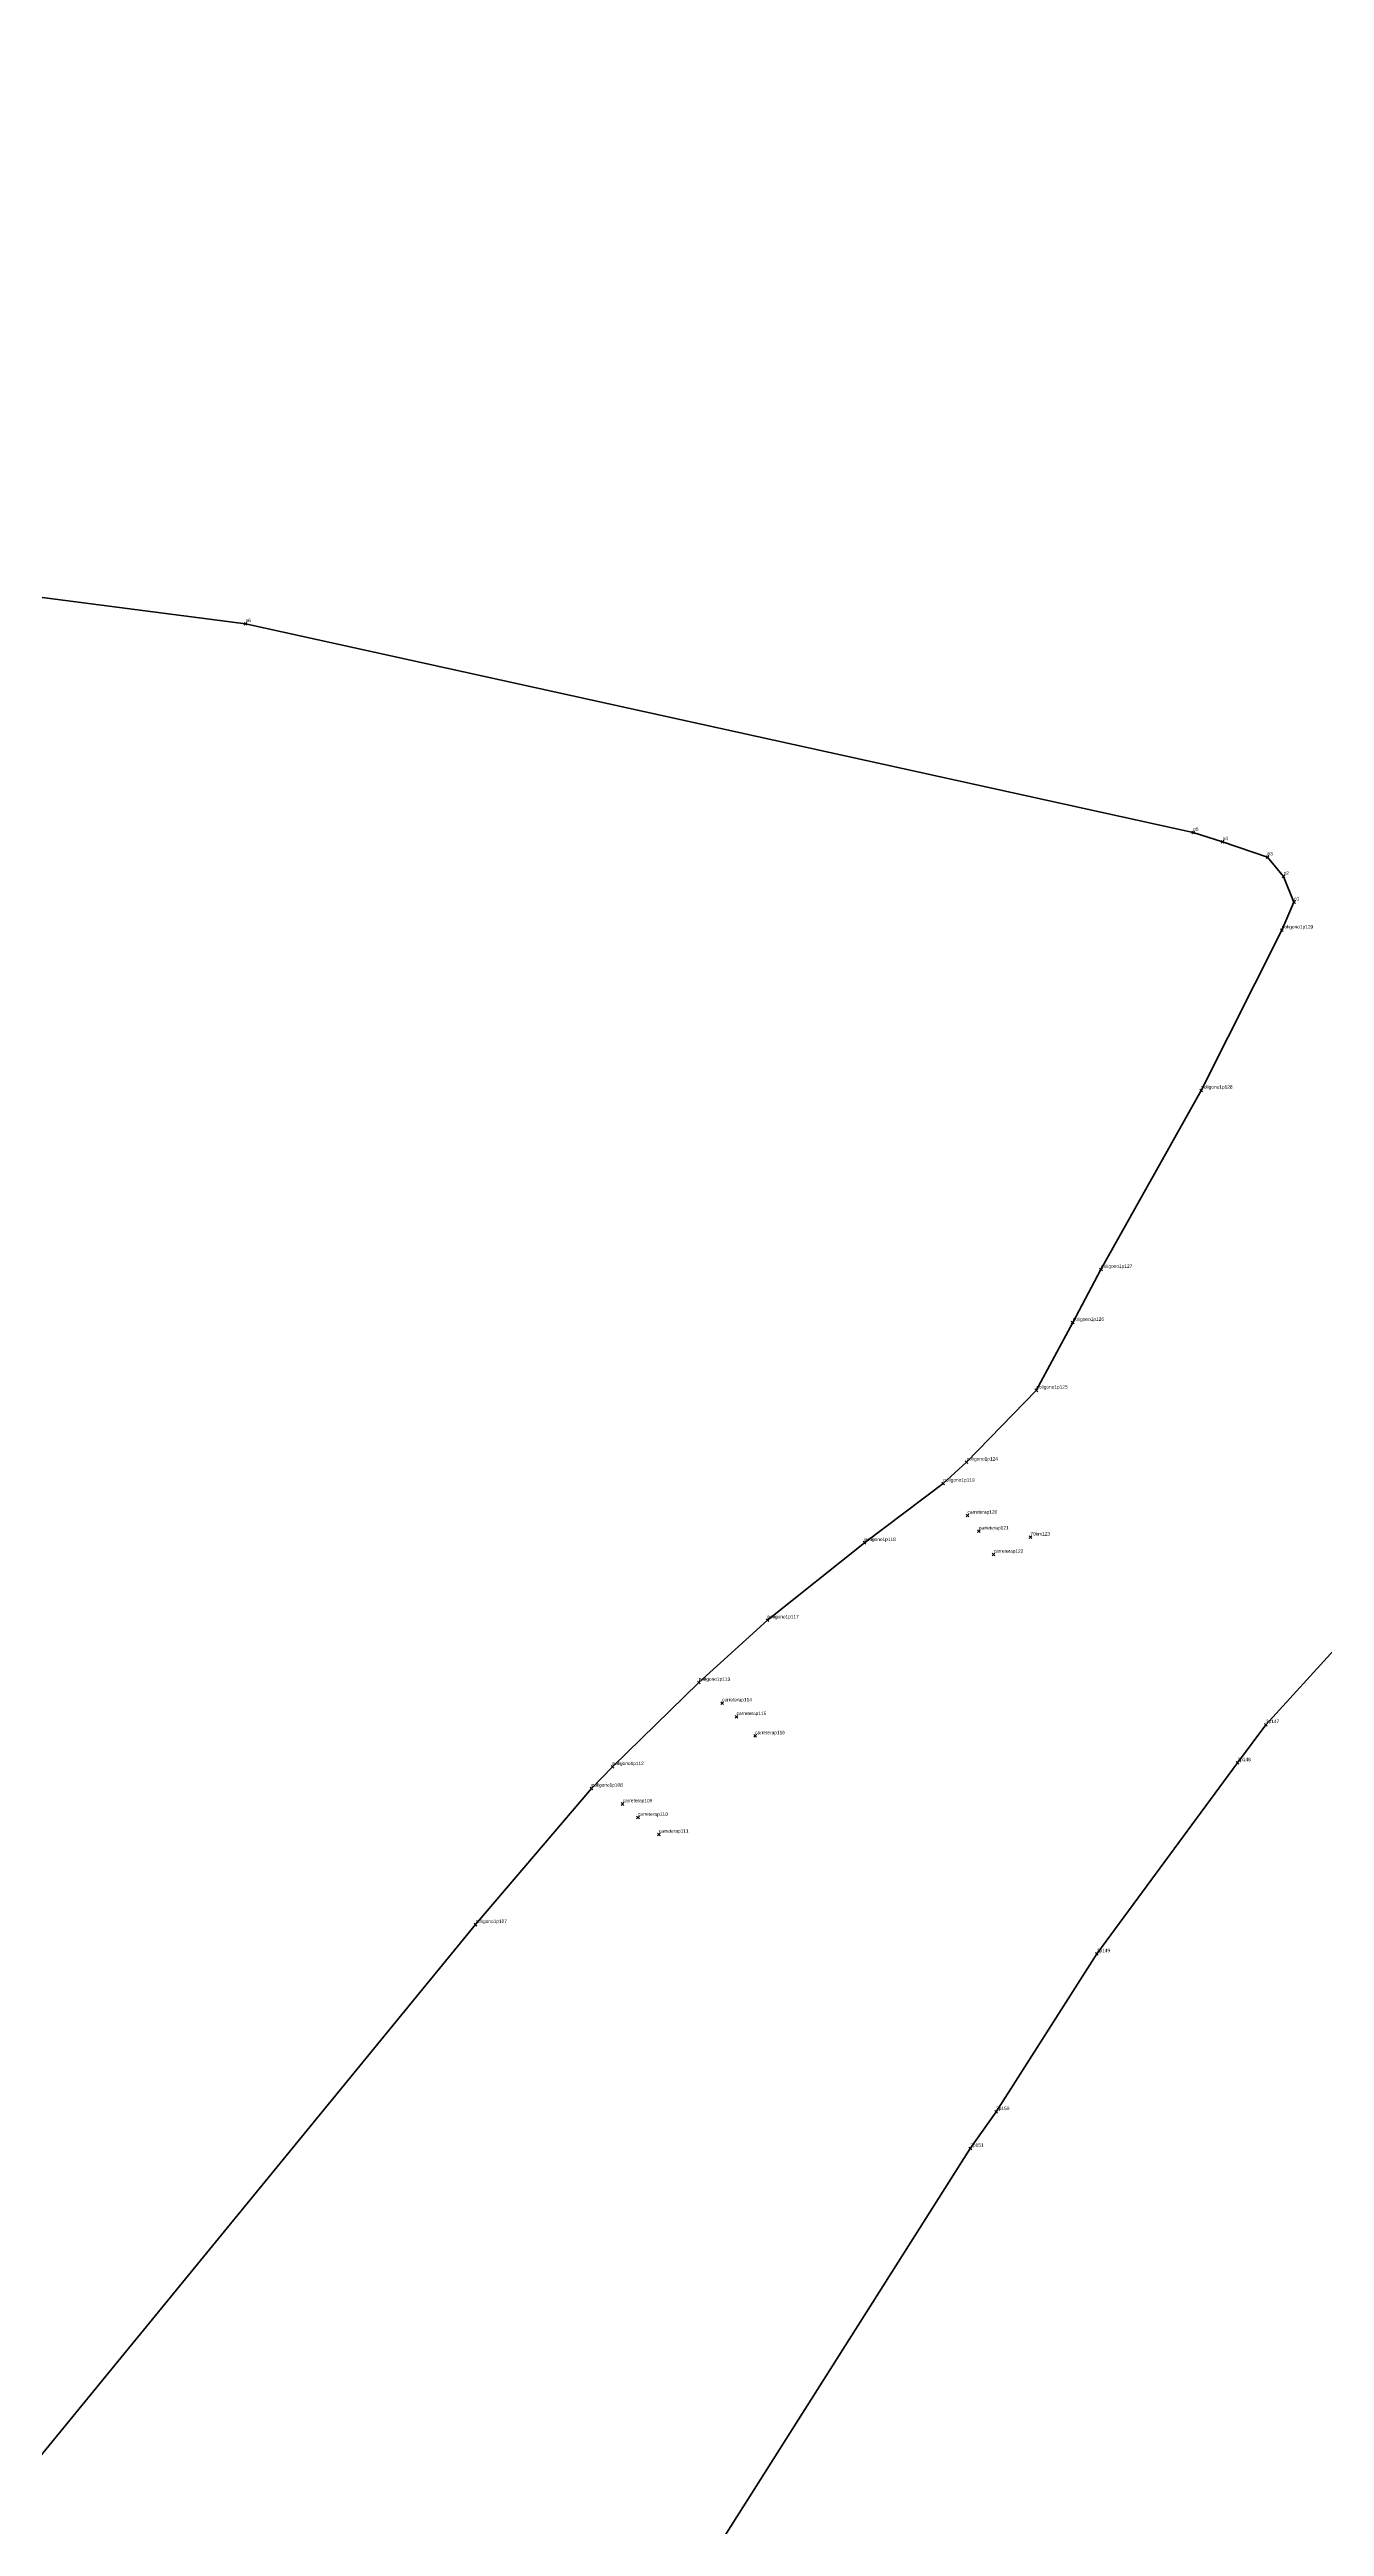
# Model space of a CAD drawing. Header units: millimetres. Extents: x 621039 to 621944, y 1339693 to 1340504.
# Drawn here: x 621566.4 to 621752.8, y 1340045.9 to 1340408.2 of the extents above; entities that cross this region are included whole.
import ezdxf

# ---------------------------------------------------------------- set-up
doc = ezdxf.new("R2010")
doc.units = ezdxf.units.MM
doc.header["$PDMODE"] = 3
doc.header["$PDSIZE"] = 0.2
for name, color, linetype, lineweight in [('Line', 250, 'CONTINUOUS', 100), ('Point', 5, 'CONTINUOUS', 100), ('Point_Name', 1, 'CONTINUOUS', 100)]:
    doc.layers.add(name, color=color, linetype=linetype, lineweight=lineweight)
doc.styles.get("Standard").update_dxf_attribs({"font": 'arial.ttf', "width": 0.65})

msp = doc.modelspace()

# ---------------------------------------------------------------- linework, layer by layer
at = {"layer": 'Line'}
for points in [[(621746.58, 1340279.4), (621748.36, 1340283.52), (621746.83, 1340287.26), (621744.48, 1340290.1), (621737.91, 1340292.31), (621733.62, 1340293.69), (621595.05, 1340324.21), (621484.8, 1340338.52), (621454.35, 1340349.07), (621386.41, 1340375.06), (621297.24, 1340408.21)], [(621933.25, 1340303.57), (621935.14, 1340298.92), (621939.43, 1340288.23), (621940.77, 1340282.92), (621941.63, 1340277.93), (621939.34, 1340276.05), (621936.78, 1340274.08), (621932.44, 1340271.48), (621910.98, 1340261.28), (621844.74, 1340228.5), (621804.51, 1340205.82), (621770.81, 1340185.36), (621754.7, 1340174.66), (621744.26, 1340163.17), (621740.1, 1340157.6), (621719.53, 1340129.66), (621704.81, 1340106.57), (621701.03, 1340101.2), (621660.43, 1340037.08)], [(621377.22, 1339936.78), (621393.33, 1339928.24), (621421.23, 1339912.36), (621436.7, 1339903.52), (621456.92, 1339924.19), (621466.36, 1339937.58), (621478.2, 1339951.53), (621489.39, 1339964.58), (621501.82, 1339979.44), (621511.41, 1339992.1), (621558.1, 1340047.75), (621628.69, 1340133.94), (621645.64, 1340153.87), (621648.71, 1340157.03), (621661.33, 1340169.36), (621671.37, 1340178.49), (621685.55, 1340189.81), (621697.08, 1340198.48), (621700.48, 1340201.58), (621710.68, 1340212.09), (621716, 1340222.01), (621720.14, 1340229.76), (621734.79, 1340255.96), (621746.58, 1340279.4)]]:
    msp.add_lwpolyline(points, dxfattribs=at)
at = {"layer": 'Point'}
for p in [(621595.05, 1340324.21, 34.59), (621733.62, 1340293.69, 34.81), (621737.91, 1340292.31, 34.72), (621744.48, 1340290.1, 34.56), (621746.83, 1340287.26, 34.58), (621748.36, 1340283.52, 34.56), (621746.58, 1340279.4, 33.7), (621734.79, 1340255.96, 33.75), (621720.14, 1340229.76, 33.66), (621716, 1340222.01, 33.74), (621710.68, 1340212.09, 33.95), (621700.48, 1340201.58, 34.04), (621697.08, 1340198.48, 34.47), (621700.62, 1340193.8, 34.97), (621685.55, 1340189.81, 34.46), (621702.28, 1340191.49, 34.82), (621709.82, 1340190.61, 34.42), (621704.44, 1340188.09, 34.58), (621671.37, 1340178.49, 34.62), (621661.33, 1340169.36, 34.43), (621664.74, 1340166.34, 34.87), (621666.85, 1340164.34, 34.66), (621669.57, 1340161.54, 34.4), (621744.26, 1340163.17, 34.74), (621648.71, 1340157.03, 34.52), (621740.1, 1340157.6, 34.72), (621645.64, 1340153.87, 34.59), (621650.19, 1340151.59, 34.86), (621652.44, 1340149.61, 34.62), (621655.49, 1340147.14, 34.36), (621628.69, 1340133.94, 34.25), (621719.53, 1340129.66, 34.88), (621704.81, 1340106.57, 34.79), (621701.03, 1340101.2, 34.76)]:
    msp.add_point(p, dxfattribs=at)

# ---------------------------------------------------------------- texts
at = {"layer": 'Point_Name'}
for s, p in [('p6', (621595.05, 1340324.46)), ('p5', (621733.62, 1340293.94)), ('p4', (621737.91, 1340292.56)), ('p3', (621744.48, 1340290.35)), ('p2', (621746.83, 1340287.51)), ('p1', (621748.36, 1340283.77)), ('poligono1p129', (621746.58, 1340279.65)), ('poligono1p128', (621734.79, 1340256.21)), ('poligono1p127', (621720.14, 1340230.01)), ('poligono1p126', (621716, 1340222.26)), ('poligono1p125', (621710.68, 1340212.34)), ('poligono1p124', (621700.48, 1340201.83)), ('poligono1p119', (621697.08, 1340198.73)), ('carreterap120', (621700.62, 1340194.05)), ('poligono1p118', (621685.55, 1340190.06)), ('carreterap121', (621702.28, 1340191.74)), ('70km123', (621709.82, 1340190.86)), ('carreterap122', (621704.44, 1340188.34)), ('poligono1p117', (621671.37, 1340178.74)), ('poligono1p113', (621661.33, 1340169.61)), ('carreterap114', (621664.74, 1340166.59)), ('carreterap115', (621666.85, 1340164.59)), ('3p147', (621744.26, 1340163.42)), ('carreterap116', (621669.57, 1340161.79)), ('poligono1p112', (621648.71, 1340157.28)), ('3p148', (621740.1, 1340157.85)), ('poligono1p108', (621645.64, 1340154.12)), ('carreterap109', (621650.19, 1340151.84)), ('carreterap110', (621652.44, 1340149.86)), ('carreterap111', (621655.49, 1340147.39)), ('poligono1p107', (621628.69, 1340134.19)), ('3p149', (621719.53, 1340129.91)), ('3p150', (621704.81, 1340106.82)), ('3p151', (621701.03, 1340101.45))]:
    msp.add_text(s, height=0.5, dxfattribs=at).set_placement(p)

doc.saveas('drawing.dxf')
